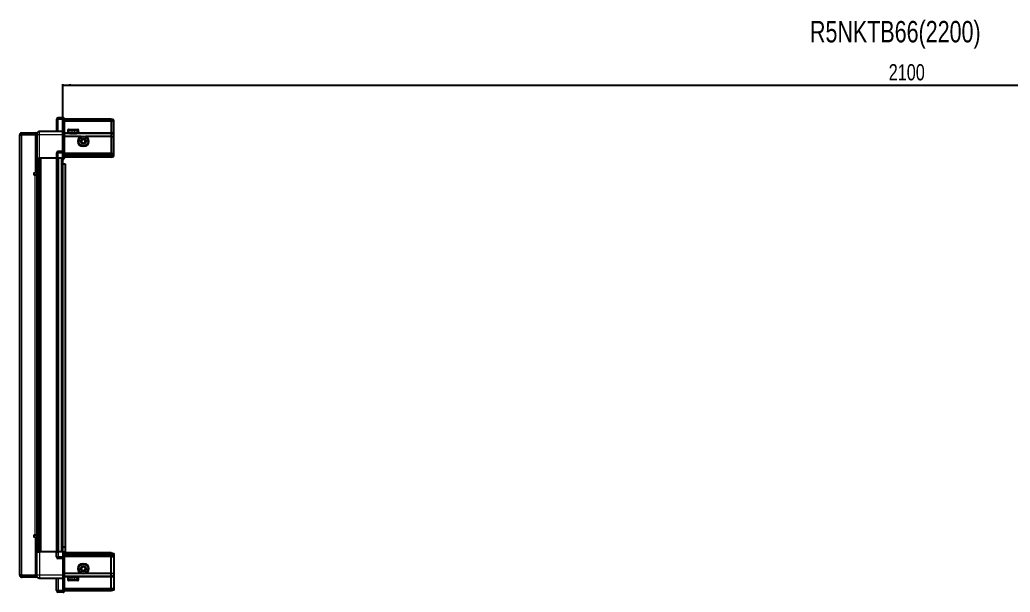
# Model space of a CAD drawing. Header units: millimetres. Extents: x 899 to 4715, y -1176 to 1908.
# Drawn here: x 1712 to 2935, y 1201 to 1908 of the extents above; entities that cross this region are included whole.
import ezdxf

# ---------------------------------------------------------------- set-up
doc = ezdxf.new("R2010")
doc.units = ezdxf.units.MM
doc.layers.add('FORMAT', color=7, linetype='Continuous')
doc.styles.add('SLDTEXTSTYLE0', font='TXT', dxfattribs={"width": 0.75})
doc.dimstyles.new('SLDDIMSTYLE0', dxfattribs={"dimtxt": 20, "dimasz": 10, "dimexe": 0, "dimexo": 0.0625, "dimgap": 5, "dimtad": 2, "dimdec": 1, "dimrnd": 1e-09, "dimzin": 12, "dimdsep": 46, "dimtxsty": 'SLDTEXTSTYLE0', "dimsah": 1, "dimcen": 0.09, "dimadec": 0, "dimazin": 3, "dimtfac": 1, "dimtofl": 0, "dimtmove": 0, "dimatfit": 3, "dimfxl": 0, "dimfrac": 2, "dimtolj": 1, "dimtzin": 12, "dimarcsym": 0})

# ---------------------------------------------------------------- blocks, each defined once
blk = doc.blocks.new('_D_4')
at = {"layer": 'FORMAT'}
for p, q in [((1764.9, 1736.9), (1764.9, 1828.4)), ((1764.9, 1827.4), (3864.9, 1827.4)), ((3864.9, 1736.9), (3864.9, 1828.4))]:
    blk.add_line(p, q, dxfattribs=at)
for points in [[(1764.9, 1827.4), (1774.9, 1825.9), (1774.9, 1829)], [(3864.9, 1827.4), (3854.9, 1829), (3854.9, 1825.9)]]:
    blk.add_solid(points, dxfattribs=at)
at = {"layer": 'FORMAT', "insert": (2785.3, 1853.2), "char_height": 20, "attachment_point": 1, "style": 'SLDTEXTSTYLE0'}
blk.add_mtext('2100', dxfattribs=at)

msp = doc.modelspace()

# ---------------------------------------------------------------- linework, layer by layer
at = {"color": 7, "linetype": 'Continuous', "lineweight": 25}
for p, q in [((1765.05, 1786.93), (1759.05, 1786.93)), ((1765.05, 1786.93), (1765.38, 1786.93)), ((1765.05, 1786.93), (1765.05, 1784.93)), ((1766.25, 1786.43), (1765.38, 1786.93)), ((1757.05, 1784.93), (1757.05, 1769.93)), ((1765.05, 1770.13), (1765.05, 1784.93)), ((1765.05, 1770.13), (1765.05, 1784.93)), ((1766.25, 1784.93), (1766.25, 1786.43)), ((1824.55, 1785.43), (1766.25, 1785.43)), ((1766.25, 1784.93), (1766.25, 1770.13)), ((1824.55, 1782.93), (1766.25, 1782.93)), ((1824.55, 1785.43), (1824.55, 1782.93)), ((1827.55, 1784.63), (1824.55, 1785.43)), ((1824.55, 1782.93), (1824.55, 1768.43)), ((1827.55, 1782.78), (1824.55, 1782.93)), ((1827.55, 1782.78), (1827.55, 1784.63)), ((1827.55, 1768.43), (1827.55, 1782.78)), ((1713.05, 1766.08), (1711.55, 1766.08)), ((1711.55, 1765.58), (1711.55, 1766.08)), ((1711.55, 1222.28), (1711.55, 1765.58)), ((1713.65, 1766.68), (1713.65, 1768.18)), ((1713.65, 1768.18), (1714.55, 1768.18)), ((1713.65, 1766.68), (1714.55, 1766.68)), ((1713.65, 1766.18), (1731.05, 1766.18)), ((1714.55, 1766.68), (1714.55, 1768.18)), ((1714.55, 1768.18), (1731.05, 1768.18)), ((1714.55, 1766.68), (1731.05, 1766.68)), ((1731.05, 1766.68), (1731.05, 1768.18)), ((1732.55, 1766.18), (1731.05, 1766.18)), ((1731.05, 1766.18), (1731.05, 1718.68)), ((1732.55, 1765.93), (1732.55, 1736.93)), ((1765.05, 1769.93), (1736.05, 1769.93)), ((1765.05, 1769.93), (1765.05, 1770.13)), ((1765.05, 1769.93), (1766.25, 1769.93)), ((1765.05, 1765.93), (1765.05, 1769.93)), ((1765.05, 1745.63), (1765.05, 1765.93)), ((1766.25, 1770.13), (1766.25, 1769.93)), ((1766.25, 1769.93), (1766.25, 1765.93)), ((1824.55, 1767.43), (1766.25, 1767.43)), ((1766.25, 1765.93), (1766.25, 1745.63)), ((1787.55, 1763.93), (1766.25, 1763.93)), ((1771.05, 1771.83), (1771.05, 1769.43)), ((1771.05, 1769.43), (1771.05, 1768.93)), ((1771.05, 1768.93), (1771.18, 1768.93)), ((1771.37, 1769.43), (1771.18, 1769.43)), ((1771.18, 1769.43), (1771.18, 1768.93)), ((1771.18, 1768.93), (1771.37, 1768.93)), ((1771.37, 1769.43), (1771.37, 1768.93)), ((1771.37, 1768.93), (1771.9, 1768.93)), ((1771.85, 1772.63), (1779.02, 1772.63)), ((1772.3, 1769.43), (1771.9, 1769.43)), ((1771.9, 1769.43), (1771.9, 1768.93)), ((1771.9, 1768.93), (1772.3, 1768.93)), ((1772.3, 1769.43), (1772.3, 1768.93)), ((1772.3, 1768.93), (1773.17, 1768.93)), ((1773.15, 1768.93), (1773.15, 1768.83)), ((1773.15, 1768.83), (1781.95, 1768.83)), ((1773.74, 1769.43), (1773.17, 1769.43)), ((1773.17, 1769.43), (1773.17, 1768.93)), ((1773.17, 1768.93), (1773.74, 1768.93)), ((1773.55, 1768.43), (1774.24, 1767.95)), ((1773.55, 1768.43), (1778.58, 1768.43)), ((1774.24, 1767.95), (1773.55, 1767.47)), ((1773.55, 1767.47), (1773.55, 1767.43)), ((1773.55, 1767.47), (1778.58, 1767.47)), ((1773.74, 1769.43), (1773.74, 1768.93)), ((1773.74, 1768.93), (1774.87, 1768.93)), ((1774.24, 1767.95), (1778.4, 1767.95)), ((1775.56, 1769.43), (1774.87, 1769.43)), ((1774.87, 1769.43), (1774.87, 1768.93)), ((1774.87, 1768.93), (1775.56, 1768.93)), ((1775.56, 1769.43), (1775.56, 1768.93)), ((1775.56, 1768.93), (1776.83, 1768.93)), ((1777.57, 1769.43), (1776.83, 1769.43)), ((1776.83, 1769.43), (1776.83, 1768.93)), ((1776.83, 1768.93), (1777.06, 1768.93)), ((1777.06, 1769.43), (1777.06, 1768.93)), ((1777.56, 1769.43), (1777.56, 1768.93)), ((1777.56, 1768.93), (1777.57, 1768.93)), ((1777.57, 1769.43), (1777.57, 1768.93)), ((1777.57, 1768.93), (1778.86, 1768.93)), ((1778.4, 1767.95), (1780.86, 1767.95)), ((1778.58, 1768.43), (1781.55, 1768.43)), ((1778.58, 1767.47), (1781.55, 1767.47)), ((1779.58, 1769.43), (1778.86, 1769.43)), ((1778.86, 1769.43), (1778.86, 1768.93)), ((1778.92, 1769.43), (1778.92, 1768.93)), ((1778.92, 1768.93), (1779.58, 1768.93)), ((1779.02, 1772.63), (1783.25, 1772.63)), ((1779.58, 1769.43), (1779.58, 1768.93)), ((1779.58, 1768.93), (1780.77, 1768.93)), ((1781.39, 1769.43), (1780.77, 1769.43)), ((1780.77, 1769.43), (1780.77, 1768.93)), ((1780.77, 1768.93), (1781.39, 1768.93)), ((1780.86, 1767.95), (1781.55, 1768.43)), ((1781.55, 1767.47), (1780.86, 1767.95)), ((1781.39, 1769.43), (1781.39, 1768.93)), ((1781.39, 1768.93), (1782.35, 1768.93)), ((1781.55, 1767.43), (1781.55, 1767.47)), ((1781.95, 1768.83), (1781.95, 1768.93)), ((1782.82, 1769.43), (1782.35, 1769.43)), ((1782.35, 1769.43), (1782.35, 1768.93)), ((1782.35, 1768.93), (1782.82, 1768.93)), ((1782.82, 1769.43), (1782.82, 1768.93)), ((1782.82, 1768.93), (1783.47, 1768.93)), ((1783.74, 1769.43), (1783.47, 1769.43)), ((1783.47, 1769.43), (1783.47, 1768.93)), ((1783.47, 1768.93), (1783.74, 1768.93)), ((1783.74, 1769.43), (1783.74, 1768.93)), ((1783.74, 1768.93), (1784.01, 1768.93)), ((1784.05, 1769.43), (1784.01, 1769.43)), ((1784.01, 1769.43), (1784.01, 1768.93)), ((1784.01, 1768.93), (1784.05, 1768.93)), ((1784.05, 1769.43), (1784.05, 1771.83)), ((1784.05, 1769.43), (1784.05, 1768.93)), ((1824.55, 1763.93), (1792.55, 1763.93)), ((1824.55, 1768.43), (1824.55, 1767.43)), ((1824.55, 1767.43), (1824.55, 1763.93)), ((1827.55, 1766.63), (1824.55, 1767.43)), ((1824.55, 1763.93), (1824.55, 1743.43)), ((1824.55, 1763.93), (1827.55, 1763.6)), ((1827.55, 1766.63), (1827.55, 1768.43)), ((1827.55, 1763.6), (1827.55, 1766.63)), ((1827.55, 1743.43), (1827.55, 1763.6)), ((1731.05, 1739.68), (1732.55, 1739.68)), ((1757.05, 1743.43), (1757.05, 1736.93)), ((1765.05, 1745.43), (1759.05, 1745.43)), ((1765.05, 1745.43), (1765.05, 1745.63)), ((1765.05, 1745.43), (1765.05, 1743.43)), ((1765.05, 1745.43), (1766.25, 1745.43)), ((1765.05, 1736.93), (1765.05, 1743.43)), ((1765.05, 1736.93), (1765.05, 1743.43)), ((1765.38, 1736.93), (1765.38, 1743.43)), ((1766.25, 1745.63), (1766.25, 1745.43)), ((1766.25, 1744.76), (1766.25, 1745.43)), ((1766.25, 1744.76), (1766.25, 1736.93)), ((1824.55, 1742.43), (1766.25, 1742.43)), ((1824.55, 1741.43), (1766.25, 1741.43)), ((1824.55, 1739.93), (1766.25, 1739.93)), ((1824.55, 1738.43), (1766.25, 1738.43)), ((1824.55, 1743.43), (1824.55, 1742.43)), ((1824.55, 1742.43), (1824.55, 1741.43)), ((1824.55, 1742.43), (1827.55, 1741.63)), ((1824.55, 1741.43), (1824.55, 1739.93)), ((1824.55, 1741.43), (1827.55, 1740.89)), ((1824.55, 1739.93), (1827.55, 1740.39)), ((1824.55, 1739.93), (1824.55, 1738.43)), ((1824.55, 1738.43), (1827.55, 1739.24)), ((1827.55, 1741.63), (1827.55, 1743.43)), ((1827.55, 1740.89), (1827.55, 1741.63)), ((1827.55, 1740.39), (1827.55, 1740.89)), ((1827.55, 1739.24), (1827.55, 1740.39)), ((1732.55, 1736.93), (1731.05, 1736.93)), ((1733.2, 1250.93), (1733.2, 1736.93)), ((1734.99, 1736.93), (1734.99, 1250.93)), ((1735.03, 1736.93), (1735.03, 1250.93)), ((1757.05, 1736.93), (1736.05, 1736.93)), ((1757.05, 1736.93), (1759.05, 1736.93)), ((1757.7, 1250.93), (1757.7, 1736.93)), ((1765.05, 1736.93), (1759.05, 1736.93)), ((1764.9, 1250.93), (1764.9, 1736.93)), ((1764.9, 1729.93), (1767.4, 1729.93)), ((1765.05, 1736.93), (1765.38, 1736.93)), ((1765.05, 1736.93), (1765.05, 1736.93)), ((1766.25, 1736.93), (1765.38, 1736.93)), ((1765.38, 1736.93), (1765.38, 1736.93)), ((1767.4, 1729.93), (1767.4, 1256.43)), ((1731.05, 1718.68), (1729.7, 1718.68)), ((1729.7, 1716.68), (1730.45, 1716.68)), ((1730.45, 1716.68), (1732.55, 1716.68)), ((1732.55, 1716.68), (1732.55, 1271.18)), ((1730.45, 1271.18), (1729.7, 1271.18)), ((1729.7, 1269.18), (1731.05, 1269.18)), ((1732.55, 1271.18), (1730.45, 1271.18)), ((1731.05, 1269.18), (1731.05, 1221.68)), ((1732.55, 1250.93), (1731.05, 1250.93)), ((1732.55, 1221.93), (1732.55, 1250.93)), ((1757.05, 1250.93), (1736.05, 1250.93)), ((1757.05, 1244.43), (1757.05, 1250.93)), ((1757.05, 1250.93), (1759.05, 1250.93)), ((1765.05, 1250.93), (1759.05, 1250.93)), ((1767.4, 1256.43), (1764.9, 1256.43)), ((1765.05, 1244.43), (1765.05, 1250.93)), ((1765.05, 1250.93), (1765.38, 1250.93)), ((1765.38, 1244.43), (1765.38, 1250.93)), ((1765.38, 1250.93), (1766.25, 1250.93)), ((1766.25, 1250.93), (1766.25, 1243.11)), ((1824.55, 1249.43), (1766.25, 1249.43)), ((1767.4, 1256.43), (1767.4, 1249.43)), ((1824.55, 1247.93), (1824.55, 1249.43)), ((1824.55, 1249.43), (1827.55, 1248.63)), ((1827.55, 1248.63), (1827.55, 1247.48)), ((1732.55, 1248.18), (1731.05, 1248.18)), ((1765.05, 1242.43), (1759.05, 1242.43)), ((1765.05, 1244.43), (1765.05, 1242.43)), ((1765.05, 1244.43), (1765.05, 1242.43)), ((1765.05, 1242.43), (1766.25, 1242.43)), ((1765.05, 1242.23), (1765.05, 1242.43)), ((1765.05, 1221.93), (1765.05, 1242.23)), ((1824.55, 1247.93), (1766.25, 1247.93)), ((1824.55, 1246.43), (1766.25, 1246.43)), ((1824.55, 1245.43), (1766.25, 1245.43)), ((1766.25, 1242.43), (1766.25, 1243.11)), ((1766.25, 1242.43), (1766.25, 1242.23)), ((1766.25, 1242.23), (1766.25, 1221.93)), ((1824.55, 1246.43), (1824.55, 1247.93)), ((1824.55, 1247.93), (1827.55, 1247.48)), ((1824.55, 1246.43), (1827.55, 1246.98)), ((1824.55, 1245.43), (1824.55, 1246.43)), ((1824.55, 1245.43), (1827.55, 1246.24)), ((1824.55, 1244.43), (1824.55, 1245.43)), ((1824.55, 1223.93), (1824.55, 1244.43)), ((1827.55, 1247.48), (1827.55, 1246.98)), ((1827.55, 1246.98), (1827.55, 1246.24)), ((1827.55, 1246.24), (1827.55, 1244.43)), ((1827.55, 1244.43), (1827.55, 1224.27)), ((1787.55, 1223.93), (1766.25, 1223.93)), ((1824.55, 1223.93), (1792.55, 1223.93)), ((1824.55, 1223.93), (1827.55, 1224.27)), ((1824.55, 1220.43), (1824.55, 1223.93)), ((1827.55, 1224.27), (1827.55, 1221.24)), ((1711.55, 1221.78), (1711.55, 1222.28)), ((1713.05, 1221.78), (1711.55, 1221.78)), ((1731.05, 1221.68), (1713.65, 1221.68)), ((1713.65, 1221.18), (1713.65, 1219.68)), ((1713.65, 1221.18), (1714.55, 1221.18)), ((1713.65, 1219.68), (1714.55, 1219.68)), ((1714.55, 1221.18), (1714.55, 1219.68)), ((1731.05, 1221.18), (1714.55, 1221.18)), ((1731.05, 1219.68), (1714.55, 1219.68)), ((1731.05, 1221.68), (1732.55, 1221.68)), ((1731.05, 1221.18), (1731.05, 1219.68)), ((1765.05, 1217.93), (1736.05, 1217.93)), ((1757.05, 1202.93), (1757.05, 1217.93)), ((1765.05, 1217.93), (1765.05, 1221.93)), ((1765.05, 1217.93), (1766.25, 1217.93)), ((1765.05, 1217.73), (1765.05, 1217.93)), ((1765.05, 1202.93), (1765.05, 1217.73)), ((1766.25, 1221.93), (1766.25, 1217.93)), ((1824.55, 1220.43), (1766.25, 1220.43)), ((1766.25, 1217.93), (1766.25, 1217.73)), ((1766.25, 1217.73), (1766.25, 1202.93)), ((1771.05, 1218.93), (1771.05, 1216.03)), ((1771.14, 1218.93), (1771.05, 1218.93)), ((1771.14, 1218.43), (1771.14, 1218.93)), ((1771.31, 1218.93), (1771.14, 1218.93)), ((1771.14, 1218.43), (1771.31, 1218.43)), ((1771.31, 1218.43), (1771.31, 1218.93)), ((1771.8, 1218.93), (1771.31, 1218.93)), ((1771.8, 1218.43), (1771.8, 1218.93)), ((1772.18, 1218.93), (1771.8, 1218.93)), ((1771.8, 1218.43), (1772.18, 1218.43)), ((1772, 1215.23), (1771.85, 1215.23)), ((1783.25, 1215.23), (1772, 1215.23)), ((1772.18, 1218.43), (1772.18, 1218.93)), ((1773.02, 1218.93), (1772.18, 1218.93)), ((1773.02, 1218.43), (1773.02, 1218.93)), ((1773.58, 1218.93), (1773.02, 1218.93)), ((1773.02, 1218.43), (1773.58, 1218.43)), ((1773.15, 1219.03), (1773.15, 1218.93)), ((1778.55, 1219.03), (1773.15, 1219.03)), ((1773.55, 1220.43), (1773.55, 1220.4)), ((1773.55, 1220.4), (1774.24, 1219.92)), ((1773.65, 1220.4), (1773.55, 1220.4)), ((1774.24, 1219.92), (1773.55, 1219.43)), ((1773.65, 1219.43), (1773.55, 1219.43)), ((1773.58, 1218.43), (1773.58, 1218.93)), ((1774.68, 1218.93), (1773.58, 1218.93)), ((1781.55, 1220.4), (1773.65, 1220.4)), ((1781.55, 1219.43), (1773.65, 1219.43)), ((1774.32, 1219.92), (1774.24, 1219.92)), ((1780.86, 1219.92), (1774.32, 1219.92)), ((1774.68, 1218.43), (1774.68, 1218.93)), ((1775.36, 1218.93), (1774.68, 1218.93)), ((1774.68, 1218.43), (1775.36, 1218.43)), ((1775.36, 1218.43), (1775.36, 1218.93)), ((1776.63, 1218.93), (1775.36, 1218.93)), ((1776.63, 1218.43), (1776.63, 1218.93)), ((1776.92, 1218.93), (1776.63, 1218.93)), ((1776.63, 1218.43), (1777.36, 1218.43)), ((1776.92, 1218.43), (1776.92, 1218.93)), ((1777.36, 1218.43), (1777.36, 1218.93)), ((1778.66, 1218.93), (1777.36, 1218.93)), ((1781.95, 1219.03), (1778.55, 1219.03)), ((1778.66, 1218.43), (1778.66, 1218.93)), ((1778.66, 1218.43), (1779.38, 1218.43)), ((1778.79, 1218.43), (1778.79, 1218.93)), ((1779.38, 1218.93), (1778.79, 1218.93)), ((1779.38, 1218.43), (1779.38, 1218.93)), ((1780.58, 1218.93), (1779.38, 1218.93)), ((1780.58, 1218.43), (1780.58, 1218.93)), ((1781.22, 1218.93), (1780.58, 1218.93)), ((1780.58, 1218.43), (1781.22, 1218.43)), ((1780.86, 1219.92), (1781.55, 1220.4)), ((1781.55, 1219.43), (1780.86, 1219.92)), ((1781.22, 1218.43), (1781.22, 1218.93)), ((1782.21, 1218.93), (1781.22, 1218.93)), ((1781.55, 1220.4), (1781.55, 1220.43)), ((1781.95, 1218.93), (1781.95, 1219.03)), ((1782.21, 1218.43), (1782.21, 1218.93)), ((1782.7, 1218.93), (1782.21, 1218.93)), ((1782.21, 1218.43), (1782.7, 1218.43)), ((1782.7, 1218.43), (1782.7, 1218.93)), ((1783.38, 1218.93), (1782.7, 1218.93)), ((1783.38, 1218.43), (1783.38, 1218.93)), ((1783.67, 1218.93), (1783.38, 1218.93)), ((1783.38, 1218.43), (1783.67, 1218.43)), ((1783.67, 1218.43), (1783.67, 1218.93)), ((1783.98, 1218.93), (1783.67, 1218.93)), ((1783.98, 1218.43), (1783.98, 1218.93)), ((1784.05, 1218.93), (1783.98, 1218.93)), ((1783.98, 1218.43), (1784.05, 1218.43)), ((1784.05, 1216.03), (1784.05, 1218.93)), ((1784.05, 1218.43), (1784.05, 1218.93)), ((1784.05, 1218.93), (1784.05, 1218.93)), ((1827.55, 1221.24), (1824.55, 1220.43)), ((1824.55, 1219.43), (1824.55, 1220.43)), ((1824.55, 1204.93), (1824.55, 1219.43)), ((1827.55, 1221.24), (1827.55, 1219.43)), ((1827.55, 1219.43), (1827.55, 1205.09)), ((1765.05, 1200.93), (1759.05, 1200.93)), ((1765.05, 1202.93), (1765.05, 1200.93)), ((1765.05, 1200.93), (1765.38, 1200.93)), ((1765.05, 1200.93), (1765.05, 1200.93)), ((1765.05, 1200.93), (1765.38, 1200.93)), ((1765.38, 1200.93), (1766.25, 1201.43)), ((1765.38, 1200.93), (1766.25, 1201.43)), ((1824.55, 1204.93), (1766.25, 1204.93)), ((1766.25, 1201.43), (1766.25, 1202.93)), ((1824.55, 1202.43), (1766.25, 1202.43)), ((1827.55, 1205.09), (1824.55, 1204.93)), ((1824.55, 1202.43), (1824.55, 1204.93)), ((1827.55, 1203.24), (1824.55, 1202.43)), ((1827.55, 1205.09), (1827.55, 1203.24))]:
    msp.add_line(p, q, dxfattribs=at)
at = {"color": 8, "linetype": 'Continuous', "lineweight": 18}
for p, q in [((1759.05, 1784.93), (1759.05, 1786.93)), ((1759.05, 1784.93), (1757.05, 1784.93)), ((1759.05, 1769.93), (1759.05, 1784.93)), ((1765.05, 1784.93), (1759.05, 1784.93)), ((1765.05, 1784.93), (1766.25, 1784.93)), ((1713.65, 1766.18), (1713.65, 1221.68)), ((1736.05, 1736.93), (1736.05, 1765.93)), ((1765.05, 1765.93), (1736.05, 1765.93)), ((1765.05, 1770.13), (1766.25, 1770.13)), ((1765.05, 1765.93), (1766.25, 1765.93)), ((1773.55, 1768.43), (1766.25, 1768.43)), ((1771.05, 1771.83), (1779.22, 1771.83)), ((1779.22, 1771.83), (1784.05, 1771.83)), ((1824.55, 1768.43), (1781.55, 1768.43)), ((1827.55, 1768.43), (1824.55, 1768.43)), ((1757.05, 1743.43), (1759.05, 1743.43)), ((1759.05, 1743.43), (1759.05, 1745.43)), ((1759.05, 1736.93), (1759.05, 1743.43)), ((1765.05, 1743.43), (1759.05, 1743.43)), ((1765.05, 1745.63), (1766.25, 1745.63)), ((1765.05, 1743.43), (1765.38, 1743.43)), ((1824.55, 1743.43), (1766.25, 1743.43)), ((1824.55, 1743.43), (1827.55, 1743.43)), ((1732.55, 1716.68), (1732.55, 1736.93)), ((1733.78, 1736.93), (1733.78, 1250.93)), ((1736.23, 1250.93), (1736.23, 1736.93)), ((1737.65, 1736.93), (1737.65, 1250.93)), ((1757.05, 1250.93), (1757.05, 1736.93)), ((1759.7, 1250.93), (1759.7, 1736.93)), ((1762.9, 1250.93), (1762.9, 1736.93)), ((1765.05, 1736.93), (1765.38, 1736.93)), ((1730.45, 1271.18), (1730.45, 1716.68)), ((1732.55, 1250.93), (1732.55, 1271.18)), ((1736.05, 1250.93), (1736.05, 1221.93)), ((1759.05, 1250.93), (1759.05, 1244.43)), ((1757.05, 1244.43), (1759.05, 1244.43)), ((1759.05, 1244.43), (1759.05, 1242.43)), ((1765.05, 1244.43), (1759.05, 1244.43)), ((1765.05, 1244.43), (1765.38, 1244.43)), ((1766.25, 1242.23), (1765.05, 1242.23)), ((1824.55, 1244.43), (1766.25, 1244.43)), ((1824.55, 1244.43), (1827.55, 1244.43)), ((1765.05, 1221.93), (1736.05, 1221.93)), ((1759.05, 1217.93), (1759.05, 1202.93)), ((1765.05, 1221.93), (1766.25, 1221.93)), ((1766.25, 1217.73), (1765.05, 1217.73)), ((1773.55, 1219.43), (1766.25, 1219.43)), ((1771.22, 1216.03), (1771.05, 1216.03)), ((1784.05, 1216.03), (1771.22, 1216.03)), ((1824.55, 1219.43), (1781.55, 1219.43)), ((1827.55, 1219.43), (1824.55, 1219.43)), ((1759.05, 1202.93), (1757.05, 1202.93)), ((1759.05, 1202.93), (1759.05, 1200.93)), ((1765.05, 1202.93), (1759.05, 1202.93)), ((1765.05, 1202.93), (1766.25, 1202.93))]:
    msp.add_line(p, q, dxfattribs=at)
at = {"color": 7, "linetype": 'Continuous', "lineweight": 25}
for centre, radius in [((1790.05, 1757.93), 6.5), ((1790.05, 1757.93), 3.46), ((1790.05, 1229.93), 6.5), ((1790.05, 1229.93), 3.46)]:
    msp.add_circle(centre, radius, dxfattribs=at)
at = {"color": 8, "linetype": 'Continuous', "lineweight": 18}
for centre in [(1790.05, 1757.93), (1790.05, 1229.93)]:
    msp.add_circle(centre, 5.7, dxfattribs=at)
at = {"color": 7, "linetype": 'Continuous', "lineweight": 25}
for centre, radius, start, end in [((1759.05, 1784.93), 2, 90, 180), ((1713.55, 1765.68), 0.5, 90, 117.52901), ((1730.95, 1766.08), 0.6, 9.59407, 90), ((1730.95, 1766.08), 2.1, 32.2369, 87.2706), ((1771.85, 1771.83), 0.8, 90, 180), ((1773.15, 1768.43), 0.4, 0, 90), ((1781.95, 1768.43), 0.4, 90, 180), ((1783.25, 1771.83), 0.8, 0, 90), ((1790.05, 1757.93), 2.5, 161.00659, 221.00659), ((1790.05, 1757.93), 2.5, 101.00659, 161.00659), ((1790.05, 1757.93), 2.5, 221.00659, 281.00659), ((1790.05, 1757.93), 2.5, 41.00659, 101.00659), ((1790.05, 1757.93), 2.5, 281.00659, 341.00659), ((1790.05, 1757.93), 2.5, 341.00659, 41.00659), ((1759.05, 1743.43), 2, 90, 180), ((1762.4, 1739.58), 5, 300, 346.70293), ((1729.7, 1717.68), 1, 90, 270), ((1729.7, 1270.18), 1, 90, 270), ((1759.05, 1244.43), 2, 180, 270), ((1790.05, 1229.93), 2.5, 127.98423, 187.98423), ((1790.05, 1229.93), 2.5, 187.98423, 247.98423), ((1790.05, 1229.93), 2.5, 67.98423, 127.98423), ((1790.05, 1229.93), 2.5, 247.98423, 307.98423), ((1790.05, 1229.93), 2.5, 7.98423, 67.98423), ((1790.05, 1229.93), 2.5, 307.98423, 7.98423), ((1713.55, 1222.18), 0.5, 243.29122, 270), ((1730.95, 1221.78), 0.6, 270, 350.40593), ((1730.95, 1221.78), 2.1, 272.7294, 327.8305), ((1771.85, 1216.03), 0.8, 180, 270), ((1773.15, 1219.43), 0.4, 270, 0), ((1781.95, 1219.43), 0.4, 180, 270), ((1783.25, 1216.03), 0.8, 270, 360), ((1759.05, 1202.93), 2, 180, 270)]:
    msp.add_arc(centre, radius, start, end, dxfattribs=at)
for centre, start_param, end_param in [((1768.85, 1743.43), 2.4188584, 3.1415927), ((1768.85, 1244.43), 3.1415927, 3.8643269)]:
    msp.add_ellipse(centre, major_axis=(3.46, 0), ratio=0.5773503, start_param=start_param, end_param=end_param, dxfattribs=at)
for points, knots in [([(1713.65, 1768.18), (1713.39, 1768.16), (1712.9, 1768.11), (1712.26, 1767.71), (1711.79, 1767.15), (1711.57, 1766.57), (1711.56, 1766.21), (1711.55, 1766.08)], [0, 0, 0, 0, 0.23025534, 0.4485219, 0.6667858, 0.88504963, 1, 1, 1, 1]), ([(1711.55, 1765.58), (1711.57, 1765.63), (1711.63, 1765.72), (1712.02, 1765.85), (1712.58, 1765.98), (1713.16, 1766.09), (1713.52, 1766.16), (1713.65, 1766.18)], [0, 0, 0, 0, 0.2302553, 0.4485219, 0.6667858, 0.8850496, 1, 1, 1, 1]), ([(1736.05, 1769.93), (1735.61, 1769.89), (1734.93, 1769.82), (1734.12, 1769.38), (1733.56, 1768.93), (1733.1, 1768.37), (1732.67, 1767.55), (1732.59, 1766.87), (1732.55, 1766.43)], [0, 0, 0, 0, 0.2394568, 0.3683607, 0.5, 0.6316393, 0.7605432, 1, 1, 1, 1]), ([(1732.55, 1766.43), (1732.55, 1766.43), (1732.55, 1766.41), (1732.55, 1766.3), (1732.55, 1766.13), (1732.55, 1766), (1732.55, 1765.93)], [0, 0, 0, 0, 0.2493943, 0.5003335, 0.7501667, 1, 1, 1, 1]), ([(1787.21, 1757.38), (1787.38, 1757.87), (1787.7, 1758.78), (1788.01, 1759.69), (1788.15, 1760.11)], [0, 0, 0, 0, 0.5346859, 1, 1, 1, 1]), ([(1789.11, 1755.2), (1788.88, 1755.46), (1788.34, 1756.09), (1787.69, 1756.84), (1787.3, 1757.29), (1787.21, 1757.38)], [0, 0, 0, 0, 0.3629006, 0.8668753, 1, 1, 1, 1]), ([(1788.15, 1760.11), (1788.66, 1760.21), (1789.61, 1760.4), (1790.55, 1760.58), (1790.99, 1760.66)], [0, 0, 0, 0, 0.5346859, 1, 1, 1, 1]), ([(1791.94, 1755.76), (1791.44, 1755.66), (1790.49, 1755.47), (1789.55, 1755.29), (1789.11, 1755.2)], [0, 0, 0, 0, 0.5346859, 1, 1, 1, 1]), ([(1790.99, 1760.66), (1791.07, 1760.57), (1791.46, 1760.12), (1792.12, 1759.37), (1792.66, 1758.75), (1792.88, 1758.49)], [0, 0, 0, 0, 0.1331247, 0.6370994, 1, 1, 1, 1]), ([(1792.88, 1758.49), (1792.71, 1758), (1792.4, 1757.09), (1792.09, 1756.18), (1791.94, 1755.76)], [0, 0, 0, 0, 0.5346859, 1, 1, 1, 1]), ([(1732.55, 1736.93), (1732.59, 1736.93), (1732.66, 1736.93), (1733.27, 1736.93), (1734.16, 1736.93), (1735.14, 1736.93), (1735.79, 1736.93), (1736.05, 1736.93)], [0, 0, 0, 0, 0.2146939, 0.4293877, 0.6440816, 0.8587754, 1, 1, 1, 1]), ([(1732.55, 1250.93), (1732.59, 1250.93), (1732.66, 1250.93), (1733.27, 1250.93), (1734.16, 1250.93), (1735.14, 1250.93), (1735.79, 1250.93), (1736.05, 1250.93)], [0, 0, 0, 0, 0.2146939, 0.4293877, 0.6440816, 0.8587754, 1, 1, 1, 1]), ([(1787.37, 1231.02), (1787.78, 1231.33), (1788.54, 1231.93), (1789.3, 1232.52), (1789.65, 1232.79)], [0, 0, 0, 0, 0.5346859, 1, 1, 1, 1]), ([(1787.77, 1228.16), (1787.76, 1228.28), (1787.67, 1228.87), (1787.53, 1229.86), (1787.42, 1230.67), (1787.37, 1231.02)], [0, 0, 0, 0, 0.1331247, 0.6370994, 1, 1, 1, 1]), ([(1790.45, 1227.08), (1789.97, 1227.27), (1789.08, 1227.63), (1788.19, 1227.99), (1787.77, 1228.16)], [0, 0, 0, 0, 0.5346859, 1, 1, 1, 1]), ([(1789.65, 1232.79), (1790.13, 1232.6), (1791.02, 1232.24), (1791.91, 1231.88), (1792.32, 1231.71)], [0, 0, 0, 0, 0.53468586, 1, 1, 1, 1]), ([(1792.72, 1228.85), (1792.32, 1228.53), (1791.56, 1227.94), (1790.8, 1227.35), (1790.45, 1227.08)], [0, 0, 0, 0, 0.5346859, 1, 1, 1, 1]), ([(1792.32, 1231.71), (1792.37, 1231.37), (1792.49, 1230.55), (1792.62, 1229.57), (1792.71, 1228.98), (1792.72, 1228.85)], [0, 0, 0, 0, 0.3629006, 0.8668753, 1, 1, 1, 1]), ([(1713.65, 1221.68), (1713.39, 1221.73), (1712.9, 1221.82), (1712.26, 1221.95), (1711.79, 1222.08), (1711.57, 1222.19), (1711.56, 1222.26), (1711.55, 1222.28)], [0, 0, 0, 0, 0.2302553, 0.4485219, 0.6667858, 0.8850496, 1, 1, 1, 1]), ([(1711.55, 1221.78), (1711.57, 1221.53), (1711.63, 1221.04), (1712.02, 1220.4), (1712.58, 1219.93), (1713.16, 1219.71), (1713.52, 1219.69), (1713.65, 1219.68)], [0, 0, 0, 0, 0.2302553, 0.4485219, 0.6667858, 0.8850496, 1, 1, 1, 1]), ([(1732.55, 1221.43), (1732.55, 1221.44), (1732.55, 1221.45), (1732.55, 1221.57), (1732.55, 1221.74), (1732.55, 1221.87), (1732.55, 1221.93)], [0, 0, 0, 0, 0.2493943, 0.50033348, 0.75016674, 1, 1, 1, 1]), ([(1736.05, 1217.93), (1735.61, 1217.98), (1734.93, 1218.05), (1734.12, 1218.49), (1733.56, 1218.94), (1733.1, 1219.5), (1732.67, 1220.32), (1732.59, 1220.99), (1732.55, 1221.43)], [0, 0, 0, 0, 0.2394568, 0.3683607, 0.5, 0.6316393, 0.7605432, 1, 1, 1, 1])]:
    msp.add_open_spline(points, degree=3, knots=knots, dxfattribs=at)
for points in [[(1713.65, 1766.68), (1713.57, 1766.67), (1713.41, 1766.66), (1713.21, 1766.52), (1713.08, 1766.32), (1713.06, 1766.16), (1713.05, 1766.08)], [(1713.05, 1221.78), (1713.06, 1221.71), (1713.08, 1221.55), (1713.21, 1221.35), (1713.41, 1221.21), (1713.57, 1221.19), (1713.65, 1221.18)]]:
    msp.add_open_spline(points, degree=3, dxfattribs=at)
at = {"color": 8, "linetype": 'Continuous', "lineweight": 18}
for points in [[(1736.05, 1765.93), (1735.61, 1765.93), (1734.93, 1765.93), (1734.12, 1765.93), (1733.56, 1765.93), (1733.1, 1765.93), (1732.67, 1765.93), (1732.59, 1765.93), (1732.55, 1765.93)], [(1736.05, 1221.93), (1735.61, 1221.93), (1734.93, 1221.93), (1734.12, 1221.93), (1733.56, 1221.93), (1733.1, 1221.93), (1732.67, 1221.93), (1732.59, 1221.93), (1732.55, 1221.93)]]:
    msp.add_open_spline(points, degree=3, knots=[0, 0, 0, 0, 0.2394568, 0.3683607, 0.5, 0.6316393, 0.7605432, 1, 1, 1, 1], dxfattribs=at)
for points in [[(1736.05, 1765.93), (1736.05, 1766.46), (1736.05, 1767.51), (1736.05, 1768.83), (1736.05, 1769.75), (1736.05, 1769.87), (1736.05, 1769.93)], [(1736.05, 1221.93), (1736.05, 1221.41), (1736.05, 1220.36), (1736.05, 1219.04), (1736.05, 1218.11), (1736.05, 1217.99), (1736.05, 1217.93)]]:
    msp.add_open_spline(points, degree=3, dxfattribs=at)

# ---------------------------------------------------------------- texts
at = {"layer": 'FORMAT', "insert": (2688.01, 1906.58), "char_height": 26.4583, "attachment_point": 1, "style": 'SLDTEXTSTYLE0'}
msp.add_mtext('R5NKTB66(2200)', dxfattribs=at)

# ---------------------------------------------------------------- dimensions: what is measured, and where the dimension line sits
at = {"layer": 'FORMAT'}
dim = msp.add_linear_dim(base=(3864.9, 1827.43), p1=(1764.9, 1736.93), p2=(3864.9, 1736.93), angle=0, dimstyle='SLDDIMSTYLE0', dxfattribs=at)
dim.commit()
dim.dimension.update_dxf_attribs({"geometry": '_D_4', "text_midpoint": (2814.9, 1827.43), "dimtype": 160})

doc.saveas('drawing.dxf')
